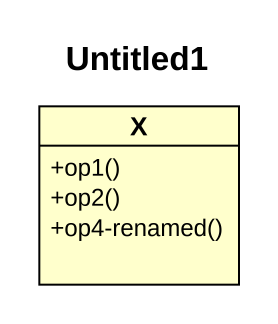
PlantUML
@startuml
title Untitled1
hide circle
hide empty members
skinparam classAttributeIconSize 0
class "X" as X_ {
  +op1()
  +op2()
  +op4-renamed()
}
@enduml
